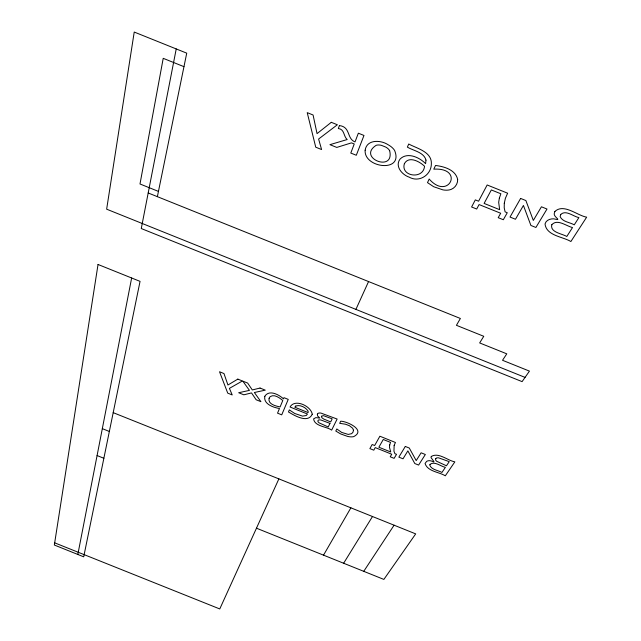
<?xml version="1.0" encoding="UTF-8"?>
<svg xmlns="http://www.w3.org/2000/svg" width="641" height="641" viewBox="0 0 641 641"><rect width="100%" height="100%" fill="white"/><g stroke="black" fill="none" stroke-linecap="round" stroke-linejoin="round"><path stroke-width="0.96" d="M77.833 554.465L131.645 277.986M176.227 48.932L141.268 228.541L522.095 381.627L529.45 371.115L502.536 360.29L506.783 353.832L479.66 342.935L483.763 336.293L456.432 325.308L460.382 318.473L148.191 192.973M157.374 196.667L186.731 53.155L134.225 32.05L106.646 209.182L525.059 377.389M256.464 528.2L383.871 579.416L415.697 533.881L278.883 478.883L219.767 608.95L54.685 542.839M355.915 309.395L368.559 281.559M323.521 555.154L350.891 507.824M343.64 563.247L372.493 516.51M363.751 571.331L394.095 525.195M113.193 412.652L278.883 478.883M183.967 66.672L163.215 58.331L139.994 183.983L158.455 191.411M102.32 428.645L109.347 431.465M97.087 455.551L103.866 458.275M389.656 150.699C394.904 173.078 356.652 157.806 376.211 145.299A8.093 4.832 21.7 0 1 381.579 145.403L385.698 147.061A8.149 4.872 21.7 0 1 389.656 150.699M504.291 203.237L504.219 207.852L505.1 211.859L507.271 212.732L503.321 219.735L498.209 217.684L500.685 213.245L479.083 204.567L476.712 209.038L471.6 206.987L475.318 199.888L478.587 201.202L487.16 184.977L507.64 193.213L505.396 198.261L504.291 203.237M365.146 150.21C363.695 168.142 404.094 173.046 394.552 150.331A14.246 8.509 21.7 0 0 388.005 144.674C380.73 139.89 366.748 139.217 365.146 150.21M457.658 179.472C457.882 183.719 455.11 187.845 451.176 189.383A13.79 8.173 19.8 0 1 442.955 189.888L433.661 186.723L427.499 182.621L429.182 179.031C448.596 201.226 464.949 167.373 433.797 169.16L435.527 165.474C444.125 166.492 455.599 169.801 457.658 179.472M353.455 430.167L353.031 432.13L351.645 433.669L348.231 434.422L341.669 432.411L336.829 428.973L335.796 431.04L340.603 433.917L347.662 436.425A10.504 4.743 20.5 0 0 353.696 436.633C366.307 430.247 347.198 421.281 340.724 421.201L339.666 423.316L345.499 424.23L349.425 425.712L352.638 428.244L353.455 430.167M321.574 416.217L321.774 417.644L323.617 418.998L330.684 421.914L332.174 418.853L323.36 415.624L321.574 416.217M389.712 444.942L389.504 447.442L390.722 451.985L378.871 447.218L383.27 439.486L390.529 442.402L389.712 444.942M425.985 160.114L425.6 163.663C419.518 157.349 407.307 151.701 400.024 159.112C394.64 166.331 402.211 174.889 409.214 177.164C419.078 182.829 431.209 175.081 431.361 163.984C432.066 151.837 417.179 148.584 408.726 144.017L407.38 147.134C413.613 150.859 423.917 152.173 425.985 160.114M317.335 414.166L317.656 416.017L319.835 418.068L315.813 417.636L313.593 418.877C314.539 426.529 326.742 426.441 331.661 430.119L337.134 419.038L320.941 413.084A5.032 2.292 21 0 0 317.816 413.549L317.335 414.166M269.108 398.277C267.666 404.271 275.886 406.049 280.117 406.939L282.793 400.497C279.516 397.885 274.396 393.798 270.141 396.675L269.108 398.277M98.033 264.477L54.341 545.026L83.707 556.829L140.05 281.367L98.033 264.477M394.151 445.399L393.951 451.16L394.88 453.652L396.539 454.317L394.119 458.355L390.217 456.785L391.731 454.229L375.241 447.602L373.783 450.182L369.881 448.612L372.165 444.517L374.656 445.519L379.881 436.225L395.441 442.482L394.151 445.399M499.355 198.117L498.682 202.308L499.651 209.671L484.115 203.421L491.327 189.944L500.869 193.782L499.355 198.117M404.383 163.679C400.385 176.547 423.421 179.833 424.526 166.243C419.759 161.604 408.838 155.555 404.383 163.679M435.808 458.603L435.511 459.885L436.489 461.191L446.448 465.783L449.237 461.648L438.508 457.81L436.801 457.874L435.808 458.603M264.813 396.298C263.243 404.07 273.483 407.588 279.484 408.485L277.537 413.165L281.728 414.847L288.242 399.383L283.963 397.668L283.466 398.87C279.043 394.608 269.012 389.327 264.813 396.298M431.297 456.456L430.992 457.538C437.707 466.576 431.673 458.371 426.65 461.36L425.047 463.507C427.683 471.584 439.133 471.944 445.311 475.806L454.854 461.849C447.57 460.591 438.724 452.025 431.297 456.456M312.255 414.262C307.84 423.581 294.748 415.697 288.474 411.963L289.355 409.903L294.724 413.485L302.528 416.105L306.158 415.544L307.488 414.038L290.036 407.019C294.82 398.365 311.053 406.057 312.255 414.262M560.771 214.406L560.138 216.57C562.397 221.914 569.777 222.227 574.256 224.839L578.887 217.595C573.375 216.57 565.971 209.591 560.771 214.406M554.898 211.458L554.297 213.293C553.103 217.163 563.183 221.057 553.76 218.829C550.178 218.637 545.948 220.159 545.034 224.005C546.396 235.784 562.918 236.657 570.883 241.529L586.659 217.155C577.461 215.721 563.864 203.085 554.898 211.458M339.401 125.58L338.336 128.529C344.706 129.21 343.336 136.261 347.19 139.538L329.923 144.666L336.789 147.422L351.46 142.871L354.241 143.993L350.787 153.055L356.3 155.266L363.984 135.459L358.359 133.2L355.026 141.925C346.565 138.68 350.795 126.902 339.401 125.58M430.039 464.372L429.742 465.102C431.473 469.829 438.035 470.222 441.929 472.457L445.399 467.337C440.76 466.464 434.55 460.751 430.039 464.372M551.781 224.751C549.842 232.403 562.181 233.645 566.804 236.481L572.517 227.547C566.42 226.177 557.269 218.485 551.781 224.751M329.971 423.364L328.216 426.97L319.066 422.82L317.976 421.674L317.952 420.64L318.753 419.879L320.676 419.927L329.971 423.364M520.62 198.43L510.02 217.059L515.476 219.254L523.425 205.457L530.908 225.464L535.9 227.467L546.997 209.03L541.429 206.795L533.32 220.424L525.884 200.545L520.62 198.43M405.304 446.44L398.854 457.129L403.021 458.804L407.86 450.879L414.807 463.539L418.613 465.07L425.344 454.501L421.121 452.802L416.201 460.607L409.303 448.051L405.304 446.44M295.781 406.049L294.796 407.219L308.145 412.588L308.081 411.081C305.669 407.331 300.196 404.471 295.781 406.049M331.293 122.319L317.047 133.624L313.08 114.995L307.223 112.64L315.741 147.19L321.598 149.545L318.601 139.025L337.366 124.763L331.293 122.319M237.819 379.111L227.94 385.009L223.981 373.551L219.526 371.756L227.739 393.141L232.218 394.944L229.398 388.374L242.426 380.97L237.819 379.111M260.038 388.045L252.306 389.952L247.658 383.07L242.795 381.115L249.453 390.377L238.66 392.733L243.836 394.808L251.512 392.925L256.152 399.76L260.927 401.683L254.365 392.508L265.286 390.153L260.038 388.045"/></g></svg>
